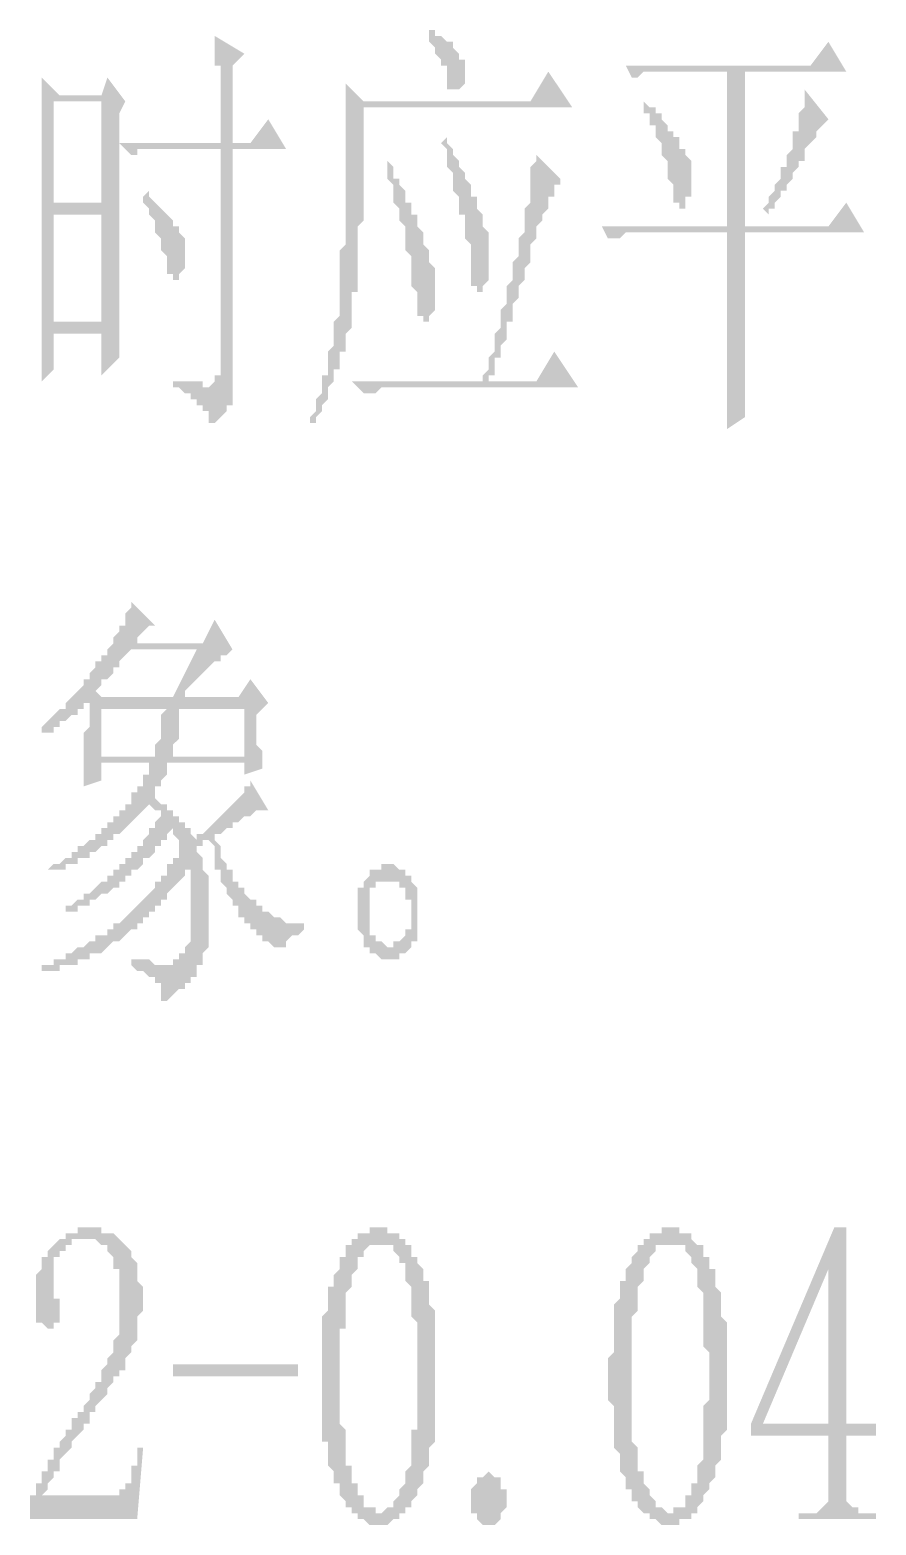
# Model space of a CAD drawing. Header units: millimetres. Extents: x 0 to 275, y 0 to 194.
# Drawn here: x 224.6 to 233.62, y 77.07 to 93.01 of the extents above; entities that cross this region are included whole.
import ezdxf

# ---------------------------------------------------------------- set-up
doc = ezdxf.new("R2010")
doc.units = ezdxf.units.MM

msp = doc.modelspace()

# ---------------------------------------------------------------- hatches: boundary and pattern name
h = msp.add_hatch(color=0)
h.paths.add_polyline_path([(226.6315, 91.799833), (225.552, 91.799833), (225.679, 91.672833), (225.7425, 91.672833), (225.7425, 91.736333), (225.806, 91.736333), (225.8695, 91.736333), (225.933, 91.736333), (226.6315, 91.736333), (226.6315, 89.386833), (226.6315, 89.323333), (226.568, 89.323333), (226.568, 89.259833), (226.5045, 89.196333), (226.441, 89.196333), (226.441, 89.259833), (226.3775, 89.259833), (226.314, 89.259833), (226.2505, 89.259833), (226.187, 89.259833), (226.1235, 89.259833), (226.1235, 89.196333), (226.187, 89.196333), (226.2505, 89.132833), (226.314, 89.132833), (226.314, 89.069333), (226.3775, 89.069333), (226.3775, 89.005833), (226.441, 89.005833), (226.441, 88.942333), (226.5045, 88.942333), (226.5045, 88.878833), (226.5045, 88.815333), (226.568, 88.815333), (226.6315, 88.878833), (226.695, 88.942333), (226.695, 89.005833), (226.7585, 89.005833), (226.7585, 89.069333), (226.7585, 89.132833), (226.7585, 89.196333), (226.7585, 89.259833), (226.7585, 89.323333), (226.7585, 91.736333), (227.33, 91.736333), (227.1395, 92.053833), (226.949, 91.799833), (226.7585, 91.799833), (226.7585, 92.625333), (226.8855, 92.752333), (226.568, 92.942833), (226.568, 92.879333), (226.568, 92.815833), (226.568, 92.752333), (226.568, 92.688833), (226.568, 92.625333), (226.6315, 92.625333), (226.6315, 92.561833), (226.6315, 92.498333), (226.6315, 92.434833), (226.6315, 92.371333), (226.6315, 92.307833), (226.6315, 92.244333), (226.6315, 92.180833), (226.6315, 92.117333), (226.6315, 92.053833), (226.6315, 91.990333), (226.6315, 91.926833), (226.6315, 91.863333)])
h.paths.add_polyline_path([(225.8695, 91.291833), (225.806, 91.228333), (225.806, 91.164833), (225.8695, 91.101333), (225.8695, 91.037833), (225.933, 90.974333), (225.933, 90.910833), (225.933, 90.847333), (225.9965, 90.783833), (225.9965, 90.720333), (225.9965, 90.656833), (226.06, 90.593333), (226.06, 90.529833), (226.06, 90.466333), (226.06, 90.402833), (226.1235, 90.402833), (226.1235, 90.339333), (226.187, 90.339333), (226.187, 90.402833), (226.2505, 90.466333), (226.2505, 90.529833), (226.2505, 90.593333), (226.2505, 90.656833), (226.2505, 90.720333), (226.2505, 90.783833), (226.187, 90.847333), (226.187, 90.910833), (226.1235, 90.910833), (226.1235, 90.974333), (226.06, 91.037833), (225.9965, 91.101333), (225.933, 91.164833), (225.8695, 91.228333)])
h.paths.add_polyline_path([(224.8535, 92.244333), (225.3615, 92.244333), (225.3615, 91.164833), (224.8535, 91.164833)])
h.paths.add_polyline_path([(224.8535, 91.037833), (225.3615, 91.037833), (225.3615, 89.894833), (224.8535, 89.894833)])
h.paths.add_polyline_path([(225.552, 90.656833), (225.552, 92.117333), (225.6155, 92.244333), (225.425, 92.498333), (225.3615, 92.307833), (224.917, 92.307833), (224.7265, 92.498333), (224.7265, 92.434833), (224.7265, 92.371333), (224.7265, 92.307833), (224.7265, 92.244333), (224.7265, 92.180833), (224.7265, 92.117333), (224.7265, 92.053833), (224.7265, 91.990333), (224.7265, 91.926833), (224.7265, 91.863333), (224.7265, 91.799833), (224.7265, 91.736333), (224.7265, 91.672833), (224.7265, 91.609333), (224.7265, 91.545833), (224.7265, 91.482333), (224.7265, 91.418833), (224.7265, 91.355333), (224.7265, 91.291833), (224.7265, 91.228333), (224.7265, 91.164833), (224.7265, 91.101333), (224.7265, 91.037833), (224.7265, 90.974333), (224.7265, 90.910833), (224.7265, 90.847333), (224.7265, 90.783833), (224.7265, 90.720333), (224.7265, 90.656833), (224.7265, 90.593333), (224.7265, 90.529833), (224.7265, 90.466333), (224.7265, 90.402833), (224.7265, 90.339333), (224.7265, 90.275833), (224.7265, 90.212333), (224.7265, 90.148833), (224.7265, 90.085333), (224.7265, 90.021833), (224.7265, 89.958333), (224.7265, 89.894833), (224.7265, 89.831333), (224.7265, 89.767833), (224.7265, 89.704333), (224.7265, 89.640833), (224.7265, 89.577333), (224.7265, 89.513833), (224.7265, 89.450333), (224.7265, 89.386833), (224.7265, 89.323333), (224.7265, 89.259833), (224.8535, 89.386833), (224.8535, 89.767833), (225.3615, 89.767833), (225.3615, 89.323333), (225.552, 89.513833), (225.552, 89.577333), (225.552, 89.640833), (225.552, 89.704333), (225.552, 89.767833), (225.552, 89.831333), (225.552, 89.894833), (225.552, 89.958333), (225.552, 90.021833), (225.552, 90.085333), (225.552, 90.148833), (225.552, 90.212333), (225.552, 90.275833), (225.552, 90.339333), (225.552, 90.402833), (225.552, 90.466333), (225.552, 90.529833), (225.552, 90.593333)])
h = msp.add_hatch(color=0)
h.paths.add_polyline_path([(228.4095, 91.609333), (228.4095, 91.545833), (228.4095, 91.482333), (228.4095, 91.418833), (228.473, 91.355333), (228.473, 91.291833), (228.473, 91.228333), (228.473, 91.164833), (228.5365, 91.101333), (228.5365, 91.037833), (228.5365, 90.974333), (228.6, 90.910833), (228.6, 90.847333), (228.6, 90.783833), (228.6, 90.720333), (228.6, 90.656833), (228.6635, 90.593333), (228.6635, 90.529833), (228.6635, 90.466333), (228.6635, 90.402833), (228.6635, 90.339333), (228.6635, 90.275833), (228.727, 90.212333), (228.727, 90.148833), (228.727, 90.085333), (228.727, 90.021833), (228.727, 89.958333), (228.7905, 89.958333), (228.7905, 89.894833), (228.854, 89.894833), (228.854, 89.958333), (228.9175, 90.021833), (228.9175, 90.085333), (228.9175, 90.148833), (228.9175, 90.212333), (228.9175, 90.275833), (228.9175, 90.339333), (228.9175, 90.402833), (228.9175, 90.466333), (228.854, 90.529833), (228.854, 90.593333), (228.854, 90.656833), (228.7905, 90.720333), (228.7905, 90.783833), (228.7905, 90.847333), (228.727, 90.910833), (228.727, 90.974333), (228.727, 91.037833), (228.6635, 91.037833), (228.6635, 91.101333), (228.6635, 91.164833), (228.6, 91.164833), (228.6, 91.228333), (228.6, 91.291833), (228.5365, 91.355333), (228.5365, 91.418833), (228.473, 91.418833), (228.473, 91.482333), (228.473, 91.545833)])
h.paths.add_polyline_path([(229.0445, 91.863333), (228.981, 91.799833), (229.0445, 91.736333), (229.0445, 91.672833), (229.0445, 91.609333), (229.0445, 91.545833), (229.108, 91.482333), (229.108, 91.418833), (229.108, 91.355333), (229.108, 91.291833), (229.1715, 91.228333), (229.1715, 91.164833), (229.1715, 91.101333), (229.1715, 91.037833), (229.235, 91.037833), (229.235, 90.974333), (229.235, 90.910833), (229.235, 90.847333), (229.235, 90.783833), (229.2985, 90.720333), (229.2985, 90.656833), (229.2985, 90.593333), (229.2985, 90.529833), (229.2985, 90.466333), (229.2985, 90.402833), (229.2985, 90.339333), (229.2985, 90.275833), (229.362, 90.275833), (229.362, 90.212333), (229.4255, 90.212333), (229.4255, 90.275833), (229.489, 90.339333), (229.489, 90.402833), (229.489, 90.466333), (229.489, 90.529833), (229.489, 90.593333), (229.489, 90.656833), (229.489, 90.720333), (229.489, 90.783833), (229.489, 90.847333), (229.4255, 90.910833), (229.4255, 90.974333), (229.4255, 91.037833), (229.362, 91.101333), (229.362, 91.164833), (229.362, 91.228333), (229.2985, 91.228333), (229.2985, 91.291833), (229.2985, 91.355333), (229.235, 91.418833), (229.235, 91.482333), (229.1715, 91.545833), (229.1715, 91.609333), (229.108, 91.672833), (229.108, 91.736333), (229.0445, 91.799833)])
h.paths.add_polyline_path([(228.0285, 89.259833), (228.1555, 89.132833), (228.219, 89.132833), (228.2825, 89.132833), (228.346, 89.196333), (228.4095, 89.196333), (230.4415, 89.196333), (230.1875, 89.577333), (229.997, 89.259833), (229.489, 89.259833), (229.489, 89.323333), (229.5525, 89.323333), (229.5525, 89.386833), (229.5525, 89.450333), (229.5525, 89.513833), (229.616, 89.513833), (229.616, 89.577333), (229.616, 89.640833), (229.6795, 89.704333), (229.6795, 89.767833), (229.6795, 89.831333), (229.6795, 89.894833), (229.743, 89.894833), (229.743, 89.958333), (229.743, 90.021833), (229.743, 90.085333), (229.8065, 90.148833), (229.8065, 90.212333), (229.8065, 90.275833), (229.87, 90.339333), (229.87, 90.402833), (229.87, 90.466333), (229.9335, 90.529833), (229.9335, 90.593333), (229.9335, 90.656833), (229.9335, 90.720333), (229.997, 90.783833), (229.997, 90.847333), (229.997, 90.910833), (230.0605, 90.974333), (230.0605, 91.037833), (230.124, 91.101333), (230.124, 91.164833), (230.124, 91.228333), (230.1875, 91.228333), (230.1875, 91.291833), (230.1875, 91.355333), (230.251, 91.355333), (230.251, 91.418833), (229.997, 91.672833), (229.997, 91.609333), (229.9335, 91.545833), (229.9335, 91.482333), (229.9335, 91.418833), (229.9335, 91.355333), (229.9335, 91.291833), (229.9335, 91.228333), (229.9335, 91.164833), (229.87, 91.101333), (229.87, 91.037833), (229.87, 90.974333), (229.87, 90.910833), (229.87, 90.847333), (229.8065, 90.783833), (229.8065, 90.720333), (229.8065, 90.656833), (229.8065, 90.593333), (229.743, 90.529833), (229.743, 90.466333), (229.743, 90.402833), (229.743, 90.339333), (229.6795, 90.275833), (229.6795, 90.212333), (229.6795, 90.148833), (229.6795, 90.085333), (229.616, 90.021833), (229.616, 89.958333), (229.616, 89.894833), (229.616, 89.831333), (229.5525, 89.767833), (229.5525, 89.704333), (229.5525, 89.640833), (229.5525, 89.577333), (229.489, 89.513833), (229.489, 89.450333), (229.489, 89.386833), (229.4255, 89.323333), (229.4255, 89.259833)])
h.paths.add_polyline_path([(227.965, 92.434833), (227.965, 92.371333), (227.965, 92.307833), (227.965, 92.244333), (227.965, 92.180833), (227.965, 92.117333), (227.965, 92.053833), (227.965, 91.990333), (227.965, 91.926833), (227.965, 91.863333), (227.965, 91.799833), (227.965, 91.736333), (227.965, 91.672833), (227.965, 91.609333), (227.965, 91.545833), (227.965, 91.482333), (227.965, 91.418833), (227.965, 91.355333), (227.965, 91.291833), (227.965, 91.228333), (227.965, 91.164833), (227.965, 91.101333), (227.965, 91.037833), (227.965, 90.974333), (227.965, 90.910833), (227.965, 90.847333), (227.965, 90.783833), (227.965, 90.720333), (227.9015, 90.656833), (227.9015, 90.593333), (227.9015, 90.529833), (227.9015, 90.466333), (227.9015, 90.402833), (227.9015, 90.339333), (227.9015, 90.275833), (227.9015, 90.212333), (227.9015, 90.148833), (227.9015, 90.085333), (227.9015, 90.021833), (227.9015, 89.958333), (227.838, 89.894833), (227.838, 89.831333), (227.838, 89.767833), (227.838, 89.704333), (227.838, 89.640833), (227.7745, 89.577333), (227.7745, 89.513833), (227.7745, 89.450333), (227.7745, 89.386833), (227.7745, 89.323333), (227.711, 89.323333), (227.711, 89.259833), (227.711, 89.196333), (227.711, 89.132833), (227.6475, 89.069333), (227.6475, 89.005833), (227.6475, 88.942333), (227.584, 88.878833), (227.584, 88.815333), (227.6475, 88.815333), (227.6475, 88.878833), (227.711, 88.942333), (227.711, 89.005833), (227.7745, 89.069333), (227.7745, 89.132833), (227.7745, 89.196333), (227.838, 89.259833), (227.838, 89.323333), (227.838, 89.386833), (227.9015, 89.386833), (227.9015, 89.450333), (227.9015, 89.513833), (227.9015, 89.577333), (227.965, 89.577333), (227.965, 89.640833), (227.965, 89.704333), (227.965, 89.767833), (228.0285, 89.831333), (228.0285, 89.894833), (228.0285, 89.958333), (228.0285, 90.021833), (228.0285, 90.085333), (228.0285, 90.148833), (228.0285, 90.212333), (228.092, 90.212333), (228.092, 90.275833), (228.092, 90.339333), (228.092, 90.402833), (228.092, 90.466333), (228.092, 90.529833), (228.092, 90.593333), (228.092, 90.656833), (228.092, 90.720333), (228.092, 90.783833), (228.092, 90.847333), (228.092, 90.910833), (228.1555, 90.974333), (228.1555, 91.037833), (228.1555, 91.101333), (228.1555, 91.164833), (228.1555, 91.228333), (228.1555, 91.291833), (228.1555, 91.355333), (228.1555, 91.418833), (228.1555, 91.482333), (228.1555, 91.545833), (228.1555, 91.609333), (228.1555, 91.672833), (228.1555, 91.736333), (228.1555, 91.799833), (228.1555, 91.863333), (228.1555, 91.926833), (228.1555, 91.990333), (228.1555, 92.053833), (228.1555, 92.117333), (228.1555, 92.180833), (230.378, 92.180833), (230.124, 92.561833), (229.9335, 92.244333), (228.1555, 92.244333)])
h.paths.add_polyline_path([(228.854, 93.006333), (228.854, 92.942833), (228.854, 92.879333), (228.9175, 92.815833), (228.9175, 92.752333), (228.981, 92.688833), (228.981, 92.625333), (229.0445, 92.625333), (229.0445, 92.561833), (229.0445, 92.498333), (229.0445, 92.434833), (229.0445, 92.371333), (229.108, 92.371333), (229.1715, 92.371333), (229.235, 92.434833), (229.235, 92.498333), (229.235, 92.561833), (229.235, 92.625333), (229.235, 92.688833), (229.1715, 92.688833), (229.1715, 92.752333), (229.108, 92.815833), (229.108, 92.879333), (229.0445, 92.879333), (228.981, 92.942833), (228.9175, 92.942833), (228.9175, 93.006333)])
h = msp.add_hatch(color=0)
h.paths.add_polyline_path([(232.2195, 89.704333), (232.2195, 90.847333), (233.4895, 90.847333), (233.299, 91.164833), (233.1085, 90.910833), (232.2195, 90.910833), (232.2195, 92.561833), (233.299, 92.561833), (233.1085, 92.879333), (232.918, 92.625333), (230.9495, 92.625333), (231.013, 92.498333), (231.0765, 92.498333), (231.14, 92.561833), (231.2035, 92.561833), (231.267, 92.561833), (232.029, 92.561833), (232.029, 90.910833), (230.6955, 90.910833), (230.759, 90.783833), (230.8225, 90.783833), (230.886, 90.783833), (230.9495, 90.847333), (231.013, 90.847333), (232.029, 90.847333), (232.029, 89.767833), (232.029, 89.704333), (232.029, 89.640833), (232.029, 89.577333), (232.029, 89.513833), (232.029, 89.450333), (232.029, 89.386833), (232.029, 89.323333), (232.029, 89.259833), (232.029, 89.196333), (232.029, 89.132833), (232.029, 89.069333), (232.029, 89.005833), (232.029, 88.942333), (232.029, 88.878833), (232.029, 88.815333), (232.029, 88.751833), (232.2195, 88.878833), (232.2195, 88.942333), (232.2195, 89.005833), (232.2195, 89.069333), (232.2195, 89.132833), (232.2195, 89.196333), (232.2195, 89.259833), (232.2195, 89.323333), (232.2195, 89.386833), (232.2195, 89.450333), (232.2195, 89.513833), (232.2195, 89.577333), (232.2195, 89.640833)])
h.paths.add_polyline_path([(232.8545, 92.371333), (232.8545, 92.307833), (232.8545, 92.244333), (232.8545, 92.180833), (232.791, 92.117333), (232.791, 92.053833), (232.791, 91.990333), (232.791, 91.926833), (232.7275, 91.926833), (232.7275, 91.863333), (232.7275, 91.799833), (232.7275, 91.736333), (232.664, 91.672833), (232.664, 91.609333), (232.664, 91.545833), (232.6005, 91.545833), (232.6005, 91.482333), (232.6005, 91.418833), (232.537, 91.355333), (232.537, 91.291833), (232.4735, 91.228333), (232.4735, 91.164833), (232.41, 91.101333), (232.4735, 91.037833), (232.4735, 91.101333), (232.537, 91.101333), (232.537, 91.164833), (232.6005, 91.228333), (232.6005, 91.291833), (232.664, 91.291833), (232.664, 91.355333), (232.7275, 91.418833), (232.7275, 91.482333), (232.791, 91.545833), (232.791, 91.609333), (232.8545, 91.609333), (232.8545, 91.672833), (232.8545, 91.736333), (232.918, 91.799833), (232.9815, 91.863333), (232.9815, 91.926833), (233.045, 91.990333), (233.1085, 92.053833)])
h.paths.add_polyline_path([(231.14, 92.244333), (231.14, 92.180833), (231.14, 92.117333), (231.2035, 92.117333), (231.2035, 92.053833), (231.2035, 91.990333), (231.267, 91.990333), (231.267, 91.926833), (231.267, 91.863333), (231.3305, 91.799833), (231.3305, 91.736333), (231.3305, 91.672833), (231.394, 91.609333), (231.394, 91.545833), (231.394, 91.482333), (231.394, 91.418833), (231.4575, 91.355333), (231.4575, 91.291833), (231.4575, 91.228333), (231.4575, 91.164833), (231.521, 91.164833), (231.521, 91.101333), (231.5845, 91.101333), (231.5845, 91.164833), (231.5845, 91.228333), (231.648, 91.228333), (231.648, 91.291833), (231.648, 91.355333), (231.648, 91.418833), (231.648, 91.482333), (231.648, 91.545833), (231.648, 91.609333), (231.5845, 91.672833), (231.5845, 91.736333), (231.521, 91.736333), (231.521, 91.799833), (231.521, 91.863333), (231.4575, 91.863333), (231.4575, 91.926833), (231.394, 91.926833), (231.394, 91.990333), (231.3305, 92.053833), (231.3305, 92.117333), (231.267, 92.117333), (231.267, 92.180833), (231.2035, 92.180833)])
h = msp.add_hatch(color=0)
h.paths.add_polyline_path([(226.5045, 84.370333), (226.568, 84.306833), (226.568, 84.243333), (226.568, 84.179833), (226.568, 84.116333), (226.568, 84.052833), (226.6315, 84.052833), (226.6315, 83.989333), (226.6315, 83.925833), (226.695, 83.862333), (226.695, 83.798833), (226.7585, 83.735333), (226.7585, 83.671833), (226.822, 83.671833), (226.822, 83.608333), (226.822, 83.544833), (226.8855, 83.544833), (226.8855, 83.481333), (226.949, 83.481333), (226.949, 83.417833), (227.0125, 83.417833), (227.0125, 83.354333), (227.076, 83.354333), (227.076, 83.290833), (227.1395, 83.290833), (227.203, 83.227333), (227.2665, 83.227333), (227.2665, 83.163833), (227.2665, 83.227333), (227.33, 83.227333), (227.33, 83.290833), (227.3935, 83.354333), (227.457, 83.354333), (227.5205, 83.417833), (227.5205, 83.481333), (227.457, 83.481333), (227.3935, 83.481333), (227.33, 83.481333), (227.2665, 83.544833), (227.203, 83.544833), (227.1395, 83.608333), (227.076, 83.608333), (227.076, 83.671833), (227.0125, 83.671833), (227.0125, 83.735333), (226.949, 83.735333), (226.8855, 83.798833), (226.8855, 83.862333), (226.822, 83.862333), (226.822, 83.925833), (226.7585, 83.925833), (226.7585, 83.989333), (226.7585, 84.052833), (226.695, 84.052833), (226.695, 84.116333), (226.6315, 84.179833), (226.6315, 84.243333), (226.6315, 84.306833), (226.568, 84.370333), (226.568, 84.433833), (226.6315, 84.433833), (226.695, 84.497333), (226.7585, 84.497333), (226.7585, 84.560833), (226.822, 84.560833), (226.8855, 84.624333), (226.949, 84.624333), (227.0125, 84.687833), (227.076, 84.687833), (227.1395, 84.687833), (226.949, 85.005333), (226.949, 84.941833), (226.8855, 84.941833), (226.8855, 84.878333), (226.822, 84.814833), (226.7585, 84.751333), (226.695, 84.687833), (226.6315, 84.624333), (226.568, 84.560833), (226.5045, 84.497333), (226.441, 84.433833), (226.3775, 84.433833), (226.3775, 84.370333), (226.314, 84.433833), (226.314, 84.497333), (226.2505, 84.497333), (226.2505, 84.560833), (226.187, 84.560833), (226.187, 84.624333), (226.1235, 84.624333), (226.1235, 84.687833), (226.06, 84.687833), (226.06, 84.751333), (225.9965, 84.751333), (225.933, 84.814833), (225.933, 84.878333), (225.933, 84.941833), (225.9965, 84.941833), (225.9965, 85.005333), (226.06, 85.068833), (226.06, 85.132333), (226.06, 85.195833), (226.8855, 85.195833), (226.8855, 85.068833), (227.076, 85.132333), (227.076, 85.195833), (227.076, 85.259333), (227.076, 85.322833), (227.0125, 85.386333), (227.0125, 85.449833), (227.0125, 85.513333), (227.0125, 85.576833), (227.0125, 85.640333), (227.0125, 85.703833), (227.1395, 85.830833), (226.949, 86.084833), (226.822, 85.894333), (226.187, 85.894333), (226.2505, 85.894333), (226.2505, 85.957833), (226.314, 86.021333), (226.3775, 86.084833), (226.441, 86.148333), (226.5045, 86.211833), (226.568, 86.275333), (226.6315, 86.275333), (226.6315, 86.338833), (226.695, 86.338833), (226.7585, 86.402333), (226.568, 86.719833), (226.441, 86.465833), (225.7425, 86.465833), (225.7425, 86.529333), (225.806, 86.592833), (225.8695, 86.656333), (225.933, 86.656333), (225.679, 86.910333), (225.679, 86.846833), (225.6155, 86.783333), (225.6155, 86.719833), (225.6155, 86.656333), (225.552, 86.656333), (225.552, 86.592833), (225.4885, 86.529333), (225.4885, 86.465833), (225.425, 86.402333), (225.425, 86.338833), (225.3615, 86.338833), (225.3615, 86.275333), (225.298, 86.275333), (225.298, 86.211833), (225.2345, 86.148333), (225.2345, 86.084833), (225.171, 86.084833), (225.171, 86.021333), (225.1075, 85.957833), (225.044, 85.894333), (224.9805, 85.830833), (224.9805, 85.767333), (224.917, 85.767333), (224.8535, 85.703833), (224.79, 85.640333), (224.7265, 85.576833), (224.7265, 85.513333), (224.79, 85.513333), (224.8535, 85.513333), (224.8535, 85.576833), (224.917, 85.576833), (224.917, 85.640333), (224.9805, 85.640333), (225.044, 85.703833), (225.1075, 85.703833), (225.1075, 85.767333), (225.171, 85.767333), (225.171, 85.830833), (225.2345, 85.830833), (225.2345, 85.767333), (225.2345, 85.703833), (225.2345, 85.640333), (225.2345, 85.576833), (225.171, 85.513333), (225.171, 85.449833), (225.171, 85.386333), (225.171, 85.322833), (225.171, 85.259333), (225.171, 85.195833), (225.171, 85.132333), (225.171, 85.068833), (225.171, 85.005333), (225.171, 84.941833), (225.3615, 85.005333), (225.3615, 85.195833), (225.8695, 85.195833), (225.8695, 85.132333), (225.8695, 85.068833), (225.806, 85.068833), (225.806, 85.005333), (225.806, 84.941833), (225.7425, 84.941833), (225.7425, 84.878333), (225.679, 84.878333), (225.679, 84.814833), (225.679, 84.751333), (225.6155, 84.751333), (225.6155, 84.687833), (225.552, 84.687833), (225.552, 84.624333), (225.4885, 84.624333), (225.4885, 84.560833), (225.425, 84.560833), (225.425, 84.497333), (225.3615, 84.497333), (225.3615, 84.433833), (225.298, 84.433833), (225.298, 84.370333), (225.2345, 84.370333), (225.171, 84.306833), (225.1075, 84.306833), (225.1075, 84.243333), (225.044, 84.243333), (225.044, 84.179833), (224.9805, 84.179833), (224.917, 84.116333), (224.8535, 84.116333), (224.79, 84.052833), (224.8535, 84.052833), (224.917, 84.052833), (224.9805, 84.052833), (224.9805, 84.116333), (225.044, 84.116333), (225.1075, 84.116333), (225.1075, 84.179833), (225.171, 84.179833), (225.2345, 84.179833), (225.2345, 84.243333), (225.298, 84.243333), (225.3615, 84.306833), (225.425, 84.306833), (225.425, 84.370333), (225.4885, 84.370333), (225.4885, 84.433833), (225.552, 84.433833), (225.6155, 84.497333), (225.679, 84.560833), (225.7425, 84.624333), (225.806, 84.687833), (225.8695, 84.751333), (225.933, 84.687833), (225.9965, 84.687833), (225.9965, 84.624333), (225.933, 84.560833), (225.933, 84.497333), (225.8695, 84.497333), (225.8695, 84.433833), (225.806, 84.370333), (225.806, 84.306833), (225.7425, 84.306833), (225.7425, 84.243333), (225.679, 84.243333), (225.679, 84.179833), (225.6155, 84.179833), (225.6155, 84.116333), (225.552, 84.116333), (225.552, 84.052833), (225.4885, 84.052833), (225.4885, 83.989333), (225.425, 83.989333), (225.425, 83.925833), (225.3615, 83.925833), (225.298, 83.862333), (225.2345, 83.798833), (225.171, 83.798833), (225.171, 83.735333), (225.1075, 83.735333), (225.044, 83.671833), (224.9805, 83.671833), (224.9805, 83.608333), (225.044, 83.608333), (225.1075, 83.608333), (225.1075, 83.671833), (225.171, 83.671833), (225.2345, 83.671833), (225.2345, 83.735333), (225.298, 83.735333), (225.3615, 83.798833), (225.425, 83.798833), (225.4885, 83.862333), (225.552, 83.862333), (225.552, 83.925833), (225.6155, 83.925833), (225.6155, 83.989333), (225.679, 83.989333), (225.679, 84.052833), (225.7425, 84.052833), (225.806, 84.116333), (225.806, 84.179833), (225.8695, 84.179833), (225.933, 84.243333), (225.933, 84.306833), (225.9965, 84.306833), (225.9965, 84.370333), (226.06, 84.370333), (226.06, 84.433833), (226.1235, 84.497333), (226.1235, 84.433833), (226.187, 84.370333), (226.187, 84.306833), (226.187, 84.243333), (226.187, 84.179833), (226.1235, 84.179833), (226.1235, 84.116333), (226.06, 84.116333), (226.06, 84.052833), (226.06, 83.989333), (225.9965, 83.989333), (225.9965, 83.925833), (225.933, 83.925833), (225.933, 83.862333), (225.8695, 83.798833), (225.806, 83.735333), (225.7425, 83.671833), (225.679, 83.608333), (225.6155, 83.544833), (225.552, 83.481333), (225.4885, 83.481333), (225.4885, 83.417833), (225.425, 83.417833), (225.425, 83.354333), (225.3615, 83.354333), (225.298, 83.354333), (225.298, 83.290833), (225.2345, 83.290833), (225.171, 83.227333), (225.1075, 83.227333), (225.044, 83.163833), (224.9805, 83.163833), (224.9805, 83.100333), (224.917, 83.100333), (224.8535, 83.100333), (224.8535, 83.036833), (224.79, 83.036833), (224.7265, 83.036833), (224.7265, 82.909833), (224.7265, 82.973333), (224.79, 82.973333), (224.8535, 82.973333), (224.917, 82.973333), (224.917, 83.036833), (224.9805, 83.036833), (225.044, 83.036833), (225.1075, 83.036833), (225.1075, 83.100333), (225.171, 83.100333), (225.2345, 83.100333), (225.2345, 83.163833), (225.298, 83.163833), (225.3615, 83.163833), (225.425, 83.227333), (225.4885, 83.290833), (225.552, 83.290833), (225.6155, 83.354333), (225.679, 83.417833), (225.7425, 83.417833), (225.7425, 83.481333), (225.806, 83.481333), (225.806, 83.544833), (225.8695, 83.544833), (225.8695, 83.608333), (225.933, 83.608333), (225.933, 83.671833), (225.9965, 83.671833), (225.9965, 83.735333), (226.06, 83.735333), (226.06, 83.798833), (226.1235, 83.862333), (226.187, 83.925833), (226.2505, 83.989333), (226.2505, 84.052833), (226.314, 84.052833), (226.314, 83.989333), (226.314, 83.925833), (226.314, 83.862333), (226.314, 83.798833), (226.314, 83.735333), (226.314, 83.671833), (226.314, 83.608333), (226.314, 83.544833), (226.314, 83.481333), (226.314, 83.417833), (226.314, 83.354333), (226.314, 83.290833), (226.2505, 83.227333), (226.2505, 83.163833), (226.187, 83.163833), (226.187, 83.100333), (226.1235, 83.100333), (226.1235, 83.036833), (226.06, 83.036833), (225.9965, 83.036833), (225.933, 83.036833), (225.8695, 83.100333), (225.806, 83.100333), (225.7425, 83.100333), (225.679, 83.100333), (225.679, 83.036833), (225.7425, 82.973333), (225.806, 82.973333), (225.8695, 82.909833), (225.933, 82.909833), (225.933, 82.846333), (225.9965, 82.846333), (225.9965, 82.782833), (225.9965, 82.719333), (225.9965, 82.655833), (226.06, 82.655833), (226.1235, 82.719333), (226.187, 82.782833), (226.2505, 82.782833), (226.2505, 82.846333), (226.314, 82.846333), (226.314, 82.909833), (226.3775, 82.909833), (226.3775, 82.973333), (226.3775, 83.036833), (226.441, 83.036833), (226.441, 83.100333), (226.441, 83.163833), (226.5045, 83.227333), (226.5045, 83.290833), (226.5045, 83.354333), (226.5045, 83.417833), (226.5045, 83.481333), (226.5045, 83.544833), (226.5045, 83.608333), (226.5045, 83.671833), (226.5045, 83.735333), (226.5045, 83.798833), (226.5045, 83.862333), (226.5045, 83.925833), (226.5045, 83.989333), (226.441, 84.052833), (226.441, 84.116333), (226.441, 84.179833), (226.3775, 84.243333), (226.3775, 84.306833), (226.441, 84.306833), (226.441, 84.370333)])
h.paths.add_polyline_path([(226.1235, 85.894333), (225.3615, 85.894333), (225.298, 85.957833), (225.3615, 86.021333), (225.3615, 86.084833), (225.425, 86.084833), (225.4885, 86.148333), (225.4885, 86.211833), (225.552, 86.211833), (225.552, 86.275333), (225.6155, 86.338833), (225.679, 86.402333), (226.3775, 86.402333)])
h.paths.add_polyline_path([(225.3615, 85.767333), (226.06, 85.767333), (225.9965, 85.703833), (225.9965, 85.640333), (225.9965, 85.576833), (225.9965, 85.513333), (225.9965, 85.449833), (225.933, 85.386333), (225.933, 85.322833), (225.933, 85.259333), (225.3615, 85.259333)])
h.paths.add_polyline_path([(226.187, 85.767333), (226.8855, 85.767333), (226.8855, 85.259333), (226.1235, 85.259333), (226.1235, 85.322833), (226.1235, 85.386333), (226.187, 85.449833), (226.187, 85.513333), (226.187, 85.576833), (226.187, 85.640333), (226.187, 85.703833)])
h = msp.add_hatch(color=0)
h.paths.add_polyline_path([(228.727, 83.798833), (228.727, 83.862333), (228.6635, 83.925833), (228.6635, 83.989333), (228.6, 83.989333), (228.6, 84.052833), (228.5365, 84.052833), (228.473, 84.116333), (228.4095, 84.116333), (228.346, 84.116333), (228.346, 84.052833), (228.2825, 84.052833), (228.219, 84.052833), (228.219, 83.989333), (228.1555, 83.925833), (228.1555, 83.862333), (228.092, 83.862333), (228.092, 83.798833), (228.092, 83.735333), (228.092, 83.671833), (228.092, 83.608333), (228.092, 83.544833), (228.092, 83.481333), (228.092, 83.417833), (228.1555, 83.354333), (228.1555, 83.290833), (228.1555, 83.227333), (228.219, 83.227333), (228.219, 83.163833), (228.2825, 83.163833), (228.346, 83.100333), (228.4095, 83.100333), (228.473, 83.100333), (228.5365, 83.100333), (228.5365, 83.163833), (228.6, 83.163833), (228.6635, 83.227333), (228.6635, 83.290833), (228.727, 83.290833), (228.727, 83.354333), (228.727, 83.417833), (228.727, 83.481333), (228.727, 83.544833), (228.727, 83.608333), (228.727, 83.671833), (228.727, 83.735333)])
h.paths.add_polyline_path([(228.5365, 83.290833), (228.473, 83.290833), (228.473, 83.227333), (228.4095, 83.227333), (228.346, 83.290833), (228.2825, 83.290833), (228.2825, 83.354333), (228.219, 83.354333), (228.219, 83.417833), (228.219, 83.481333), (228.219, 83.544833), (228.219, 83.608333), (228.219, 83.671833), (228.219, 83.735333), (228.219, 83.798833), (228.219, 83.862333), (228.2825, 83.862333), (228.2825, 83.925833), (228.346, 83.925833), (228.4095, 83.925833), (228.473, 83.925833), (228.5365, 83.925833), (228.5365, 83.862333), (228.6, 83.862333), (228.6, 83.798833), (228.6, 83.735333), (228.6635, 83.735333), (228.6635, 83.671833), (228.6635, 83.608333), (228.6635, 83.544833), (228.6635, 83.481333), (228.6635, 83.417833), (228.6, 83.417833), (228.6, 83.354333)])
h = msp.add_hatch(color=0)
h.dxf.hatch_style = 2
h.paths.add_polyline_path([(225.552, 79.480833), (225.552, 79.544333), (225.552, 79.607833), (225.552, 79.671333), (225.552, 79.734833), (225.552, 79.798333), (225.4885, 79.798333), (225.4885, 79.861833), (225.4885, 79.925333), (225.425, 79.988833), (225.425, 80.052333), (225.3615, 80.052333), (225.298, 80.115833), (225.2345, 80.115833), (225.171, 80.115833), (225.1075, 80.115833), (225.044, 80.115833), (225.044, 80.052333), (224.9805, 80.052333), (224.9805, 79.988833), (224.917, 79.988833), (224.917, 79.925333), (224.8535, 79.925333), (224.8535, 79.861833), (224.8535, 79.798333), (224.8535, 79.734833), (224.8535, 79.671333), (224.8535, 79.607833), (224.8535, 79.544333), (224.8535, 79.480833), (224.917, 79.480833), (224.917, 79.417333), (224.917, 79.353833), (224.917, 79.290333), (224.917, 79.226833), (224.8535, 79.226833), (224.8535, 79.163333), (224.79, 79.163333), (224.7265, 79.226833), (224.663, 79.226833), (224.663, 79.290333), (224.663, 79.353833), (224.663, 79.417333), (224.663, 79.480833), (224.663, 79.544333), (224.663, 79.607833), (224.663, 79.671333), (224.663, 79.734833), (224.7265, 79.798333), (224.7265, 79.861833), (224.7265, 79.925333), (224.79, 79.925333), (224.79, 79.988833), (224.8535, 80.052333), (224.917, 80.115833), (224.9805, 80.115833), (224.9805, 80.179333), (225.044, 80.179333), (225.1075, 80.179333), (225.1075, 80.242833), (225.171, 80.242833), (225.2345, 80.242833), (225.298, 80.242833), (225.3615, 80.242833), (225.3615, 80.179333), (225.425, 80.179333), (225.4885, 80.179333), (225.552, 80.115833), (225.6155, 80.052333), (225.679, 79.988833), (225.679, 79.925333), (225.7425, 79.861833), (225.7425, 79.798333), (225.7425, 79.734833), (225.7425, 79.671333), (225.806, 79.607833), (225.806, 79.544333), (225.806, 79.480833), (225.806, 79.417333), (225.806, 79.353833), (225.7425, 79.290333), (225.7425, 79.226833), (225.7425, 79.163333), (225.7425, 79.099833), (225.7425, 79.036333), (225.679, 78.972833), (225.679, 78.909333), (225.6155, 78.845833), (225.6155, 78.782333), (225.6155, 78.718833), (225.552, 78.718833), (225.552, 78.655333), (225.4885, 78.655333), (225.4885, 78.591833), (225.425, 78.528333), (225.425, 78.464833), (225.3615, 78.401333), (225.298, 78.337833), (225.298, 78.274333), (225.2345, 78.274333), (225.2345, 78.210833), (225.2345, 78.147333), (225.171, 78.147333), (225.171, 78.083833), (225.1075, 78.020333), (225.044, 77.956833), (225.044, 77.893333), (224.9805, 77.829833), (224.917, 77.766333), (224.917, 77.702833), (224.917, 77.639333), (224.8535, 77.639333), (224.8535, 77.575833), (224.79, 77.512333), (224.79, 77.448833), (224.7265, 77.385333), (225.4885, 77.385333), (225.552, 77.385333), (225.552, 77.448833), (225.6155, 77.448833), (225.6155, 77.512333), (225.679, 77.512333), (225.679, 77.575833), (225.679, 77.639333), (225.679, 77.702833), (225.7425, 77.702833), (225.7425, 77.766333), (225.7425, 77.829833), (225.7425, 77.893333), (225.806, 77.893333), (225.7425, 77.131333), (224.5995, 77.131333), (224.5995, 77.321833), (224.5995, 77.385333), (224.663, 77.385333), (224.663, 77.448833), (224.663, 77.512333), (224.7265, 77.512333), (224.7265, 77.575833), (224.7265, 77.639333), (224.79, 77.639333), (224.79, 77.702833), (224.79, 77.766333), (224.8535, 77.766333), (224.8535, 77.829833), (224.8535, 77.893333), (224.917, 77.893333), (224.917, 77.956833), (224.9805, 78.020333), (224.9805, 78.083833), (225.044, 78.083833), (225.044, 78.147333), (225.044, 78.210833), (225.1075, 78.210833), (225.1075, 78.274333), (225.171, 78.274333), (225.171, 78.337833), (225.2345, 78.401333), (225.2345, 78.464833), (225.298, 78.528333), (225.298, 78.591833), (225.3615, 78.591833), (225.3615, 78.655333), (225.3615, 78.718833), (225.425, 78.782333), (225.425, 78.845833), (225.4885, 78.909333), (225.4885, 78.972833), (225.4885, 79.036333), (225.552, 79.099833), (225.552, 79.163333), (225.552, 79.226833), (225.552, 79.290333), (225.552, 79.353833), (225.552, 79.417333)])
h = msp.add_hatch(color=0)
h.paths.add_polyline_path([(228.346, 80.052333), (228.2825, 80.052333), (228.219, 80.052333), (228.1555, 79.988833), (228.1555, 79.925333), (228.092, 79.925333), (228.092, 79.861833), (228.092, 79.798333), (228.0285, 79.734833), (228.0285, 79.671333), (228.0285, 79.607833), (227.965, 79.544333), (227.965, 79.480833), (227.965, 79.417333), (227.965, 79.353833), (227.965, 79.290333), (227.965, 79.226833), (227.965, 79.163333), (227.9015, 79.163333), (227.9015, 79.099833), (227.9015, 79.036333), (227.9015, 78.972833), (227.9015, 78.909333), (227.9015, 78.845833), (227.9015, 78.782333), (227.9015, 78.718833), (227.9015, 78.655333), (227.9015, 78.591833), (227.9015, 78.528333), (227.9015, 78.464833), (227.9015, 78.401333), (227.9015, 78.337833), (227.9015, 78.274333), (227.9015, 78.210833), (227.9015, 78.147333), (227.965, 78.083833), (227.965, 78.020333), (227.965, 77.956833), (227.965, 77.893333), (227.965, 77.829833), (227.965, 77.766333), (227.965, 77.702833), (228.0285, 77.702833), (228.0285, 77.639333), (228.0285, 77.575833), (228.0285, 77.512333), (228.092, 77.512333), (228.092, 77.448833), (228.092, 77.385333), (228.1555, 77.385333), (228.1555, 77.321833), (228.1555, 77.258333), (228.219, 77.258333), (228.2825, 77.258333), (228.2825, 77.194833), (228.346, 77.194833), (228.4095, 77.258333), (228.473, 77.258333), (228.473, 77.321833), (228.5365, 77.385333), (228.5365, 77.448833), (228.6, 77.512333), (228.6, 77.575833), (228.6, 77.639333), (228.6635, 77.702833), (228.6635, 77.766333), (228.6635, 77.829833), (228.6635, 77.893333), (228.6635, 77.956833), (228.6635, 78.020333), (228.6635, 78.083833), (228.727, 78.083833), (228.727, 78.147333), (228.727, 78.210833), (228.727, 78.274333), (228.727, 78.337833), (228.727, 78.401333), (228.727, 78.464833), (228.727, 78.528333), (228.727, 78.591833), (228.727, 78.655333), (228.727, 78.718833), (228.727, 78.782333), (228.727, 78.845833), (228.727, 78.909333), (228.727, 78.972833), (228.727, 79.036333), (228.727, 79.099833), (228.727, 79.163333), (228.727, 79.226833), (228.6635, 79.290333), (228.6635, 79.353833), (228.6635, 79.417333), (228.6635, 79.480833), (228.6635, 79.544333), (228.6635, 79.607833), (228.6, 79.671333), (228.6, 79.734833), (228.6, 79.798333), (228.6, 79.861833), (228.5365, 79.861833), (228.5365, 79.925333), (228.473, 79.988833), (228.473, 80.052333), (228.4095, 80.052333)])
h.paths.add_polyline_path([(228.346, 77.067833), (228.2825, 77.067833), (228.219, 77.067833), (228.1555, 77.131333), (228.092, 77.131333), (228.092, 77.194833), (228.0285, 77.194833), (228.0285, 77.258333), (227.965, 77.258333), (227.965, 77.321833), (227.9015, 77.385333), (227.9015, 77.448833), (227.9015, 77.512333), (227.838, 77.512333), (227.838, 77.575833), (227.838, 77.639333), (227.7745, 77.702833), (227.7745, 77.766333), (227.7745, 77.829833), (227.7745, 77.893333), (227.7745, 77.956833), (227.711, 77.956833), (227.711, 78.020333), (227.711, 78.083833), (227.711, 78.147333), (227.711, 78.210833), (227.711, 78.274333), (227.711, 78.337833), (227.711, 78.401333), (227.711, 78.464833), (227.711, 78.528333), (227.711, 78.591833), (227.711, 78.655333), (227.711, 78.718833), (227.711, 78.782333), (227.711, 78.845833), (227.711, 78.909333), (227.711, 78.972833), (227.711, 79.036333), (227.711, 79.099833), (227.711, 79.163333), (227.711, 79.226833), (227.711, 79.290333), (227.7745, 79.353833), (227.7745, 79.417333), (227.7745, 79.480833), (227.7745, 79.544333), (227.7745, 79.607833), (227.838, 79.607833), (227.838, 79.671333), (227.838, 79.734833), (227.9015, 79.798333), (227.9015, 79.861833), (227.9015, 79.925333), (227.965, 79.925333), (227.965, 79.988833), (227.965, 80.052333), (228.0285, 80.052333), (228.0285, 80.115833), (228.092, 80.115833), (228.092, 80.179333), (228.1555, 80.179333), (228.219, 80.179333), (228.219, 80.242833), (228.2825, 80.242833), (228.346, 80.242833), (228.4095, 80.242833), (228.4095, 80.179333), (228.473, 80.179333), (228.5365, 80.179333), (228.5365, 80.115833), (228.6, 80.115833), (228.6, 80.052333), (228.6635, 80.052333), (228.6635, 79.988833), (228.6635, 79.925333), (228.727, 79.925333), (228.727, 79.861833), (228.7905, 79.798333), (228.7905, 79.734833), (228.7905, 79.671333), (228.854, 79.671333), (228.854, 79.607833), (228.854, 79.544333), (228.854, 79.480833), (228.854, 79.417333), (228.9175, 79.353833), (228.9175, 79.290333), (228.9175, 79.226833), (228.9175, 79.163333), (228.9175, 79.099833), (228.9175, 79.036333), (228.9175, 78.972833), (228.9175, 78.909333), (228.9175, 78.845833), (228.9175, 78.782333), (228.9175, 78.718833), (228.9175, 78.655333), (228.9175, 78.591833), (228.9175, 78.528333), (228.9175, 78.464833), (228.9175, 78.401333), (228.9175, 78.337833), (228.9175, 78.274333), (228.9175, 78.210833), (228.9175, 78.147333), (228.9175, 78.083833), (228.9175, 78.020333), (228.9175, 77.956833), (228.854, 77.893333), (228.854, 77.829833), (228.854, 77.766333), (228.854, 77.702833), (228.7905, 77.639333), (228.7905, 77.575833), (228.7905, 77.512333), (228.727, 77.448833), (228.727, 77.385333), (228.6635, 77.321833), (228.6635, 77.258333), (228.6, 77.258333), (228.6, 77.194833), (228.5365, 77.194833), (228.5365, 77.131333), (228.473, 77.131333), (228.4095, 77.067833)])
h = msp.add_hatch(color=0)
h.paths.add_polyline_path([(231.394, 80.052333), (231.3305, 80.052333), (231.267, 80.052333), (231.267, 79.988833), (231.2035, 79.925333), (231.2035, 79.861833), (231.14, 79.798333), (231.14, 79.734833), (231.14, 79.671333), (231.0765, 79.607833), (231.0765, 79.544333), (231.0765, 79.480833), (231.0765, 79.417333), (231.0765, 79.353833), (231.013, 79.290333), (231.013, 79.226833), (231.013, 79.163333), (231.013, 79.099833), (231.013, 79.036333), (231.013, 78.972833), (231.013, 78.909333), (231.013, 78.845833), (231.013, 78.782333), (231.013, 78.718833), (231.013, 78.655333), (231.013, 78.591833), (231.013, 78.528333), (231.013, 78.464833), (231.013, 78.401333), (231.013, 78.337833), (231.013, 78.274333), (231.013, 78.210833), (231.013, 78.147333), (231.013, 78.083833), (231.013, 78.020333), (231.013, 77.956833), (231.0765, 77.893333), (231.0765, 77.829833), (231.0765, 77.766333), (231.0765, 77.702833), (231.0765, 77.639333), (231.14, 77.639333), (231.14, 77.575833), (231.14, 77.512333), (231.2035, 77.448833), (231.2035, 77.385333), (231.267, 77.321833), (231.267, 77.258333), (231.3305, 77.258333), (231.394, 77.194833), (231.4575, 77.194833), (231.4575, 77.258333), (231.521, 77.258333), (231.5845, 77.258333), (231.5845, 77.321833), (231.5845, 77.385333), (231.648, 77.385333), (231.648, 77.448833), (231.648, 77.512333), (231.7115, 77.512333), (231.7115, 77.575833), (231.7115, 77.639333), (231.7115, 77.702833), (231.775, 77.766333), (231.775, 77.829833), (231.775, 77.893333), (231.775, 77.956833), (231.775, 78.020333), (231.775, 78.083833), (231.775, 78.147333), (231.775, 78.210833), (231.775, 78.274333), (231.775, 78.337833), (231.8385, 78.401333), (231.8385, 78.464833), (231.8385, 78.528333), (231.8385, 78.591833), (231.8385, 78.655333), (231.8385, 78.718833), (231.8385, 78.782333), (231.8385, 78.845833), (231.8385, 78.909333), (231.775, 78.972833), (231.775, 79.036333), (231.775, 79.099833), (231.775, 79.163333), (231.775, 79.226833), (231.775, 79.290333), (231.775, 79.353833), (231.775, 79.417333), (231.775, 79.480833), (231.775, 79.544333), (231.7115, 79.607833), (231.7115, 79.671333), (231.7115, 79.734833), (231.7115, 79.798333), (231.648, 79.861833), (231.648, 79.925333), (231.5845, 79.988833), (231.5845, 80.052333), (231.521, 80.052333), (231.4575, 80.052333)])
h.paths.add_polyline_path([(231.394, 77.067833), (231.3305, 77.067833), (231.267, 77.131333), (231.2035, 77.131333), (231.2035, 77.194833), (231.14, 77.194833), (231.0765, 77.258333), (231.0765, 77.321833), (231.013, 77.321833), (231.013, 77.385333), (231.013, 77.448833), (230.9495, 77.448833), (230.9495, 77.512333), (230.9495, 77.575833), (230.886, 77.639333), (230.886, 77.702833), (230.886, 77.766333), (230.886, 77.829833), (230.8225, 77.893333), (230.8225, 77.956833), (230.8225, 78.020333), (230.8225, 78.083833), (230.8225, 78.147333), (230.8225, 78.210833), (230.8225, 78.274333), (230.8225, 78.337833), (230.759, 78.401333), (230.759, 78.464833), (230.759, 78.528333), (230.759, 78.591833), (230.759, 78.655333), (230.759, 78.718833), (230.759, 78.782333), (230.759, 78.845833), (230.8225, 78.909333), (230.8225, 78.972833), (230.8225, 79.036333), (230.8225, 79.099833), (230.8225, 79.163333), (230.8225, 79.226833), (230.8225, 79.290333), (230.8225, 79.353833), (230.8225, 79.417333), (230.886, 79.480833), (230.886, 79.544333), (230.886, 79.607833), (230.886, 79.671333), (230.9495, 79.671333), (230.9495, 79.734833), (230.9495, 79.798333), (231.013, 79.861833), (231.013, 79.925333), (231.0765, 79.988833), (231.0765, 80.052333), (231.14, 80.052333), (231.14, 80.115833), (231.2035, 80.115833), (231.2035, 80.179333), (231.267, 80.179333), (231.3305, 80.179333), (231.3305, 80.242833), (231.394, 80.242833), (231.4575, 80.242833), (231.521, 80.242833), (231.521, 80.179333), (231.5845, 80.179333), (231.648, 80.179333), (231.648, 80.115833), (231.7115, 80.052333), (231.775, 80.052333), (231.775, 79.988833), (231.775, 79.925333), (231.8385, 79.925333), (231.8385, 79.861833), (231.8385, 79.798333), (231.902, 79.798333), (231.902, 79.734833), (231.902, 79.671333), (231.902, 79.607833), (231.9655, 79.544333), (231.9655, 79.480833), (231.9655, 79.417333), (231.9655, 79.353833), (231.9655, 79.290333), (232.029, 79.226833), (232.029, 79.163333), (232.029, 79.099833), (232.029, 79.036333), (232.029, 78.972833), (232.029, 78.909333), (232.029, 78.845833), (232.029, 78.782333), (232.029, 78.718833), (232.029, 78.655333), (232.029, 78.591833), (232.029, 78.528333), (232.029, 78.464833), (232.029, 78.401333), (232.029, 78.337833), (232.029, 78.274333), (232.029, 78.210833), (232.029, 78.147333), (232.029, 78.083833), (231.9655, 78.020333), (231.9655, 77.956833), (231.9655, 77.893333), (231.9655, 77.829833), (231.9655, 77.766333), (231.902, 77.702833), (231.902, 77.639333), (231.902, 77.575833), (231.8385, 77.512333), (231.8385, 77.448833), (231.775, 77.385333), (231.775, 77.321833), (231.7115, 77.258333), (231.7115, 77.194833), (231.648, 77.194833), (231.648, 77.131333), (231.5845, 77.131333), (231.521, 77.131333), (231.521, 77.067833), (231.4575, 77.067833)])
h = msp.add_hatch(color=0)
h.paths.add_polyline_path([(233.299, 77.448833), (233.299, 77.385333), (233.299, 77.321833), (233.3625, 77.258333), (233.426, 77.258333), (233.426, 77.194833), (233.4895, 77.194833), (233.6165, 77.194833), (233.6165, 77.131333), (232.791, 77.131333), (232.791, 77.194833), (232.918, 77.194833), (232.9815, 77.194833), (233.045, 77.258333), (233.1085, 77.321833), (233.1085, 77.385333), (233.1085, 77.448833), (233.1085, 78.020333), (232.283, 78.020333), (232.283, 78.147333), (233.172, 80.242833), (233.299, 80.242833), (233.299, 78.147333), (233.6165, 78.147333), (233.6165, 78.020333), (233.299, 78.020333)])
h.paths.add_polyline_path([(233.1085, 79.798333), (232.41, 78.147333), (233.1085, 78.147333)])
h = msp.add_hatch(color=0)
h.dxf.hatch_style = 2
h.paths.add_polyline_path([(226.1235, 78.655333), (226.1235, 78.782333), (227.457, 78.782333), (227.457, 78.655333)])
h = msp.add_hatch(color=0)
h.dxf.hatch_style = 2
h.paths.add_polyline_path([(229.489, 77.067833), (229.4255, 77.067833), (229.362, 77.131333), (229.362, 77.194833), (229.2985, 77.194833), (229.2985, 77.258333), (229.2985, 77.321833), (229.2985, 77.385333), (229.2985, 77.448833), (229.362, 77.512333), (229.362, 77.575833), (229.4255, 77.575833), (229.489, 77.639333), (229.5525, 77.575833), (229.616, 77.575833), (229.616, 77.512333), (229.616, 77.448833), (229.6795, 77.448833), (229.6795, 77.385333), (229.6795, 77.321833), (229.6795, 77.258333), (229.616, 77.194833), (229.616, 77.131333), (229.5525, 77.067833)])

doc.saveas('drawing.dxf')
